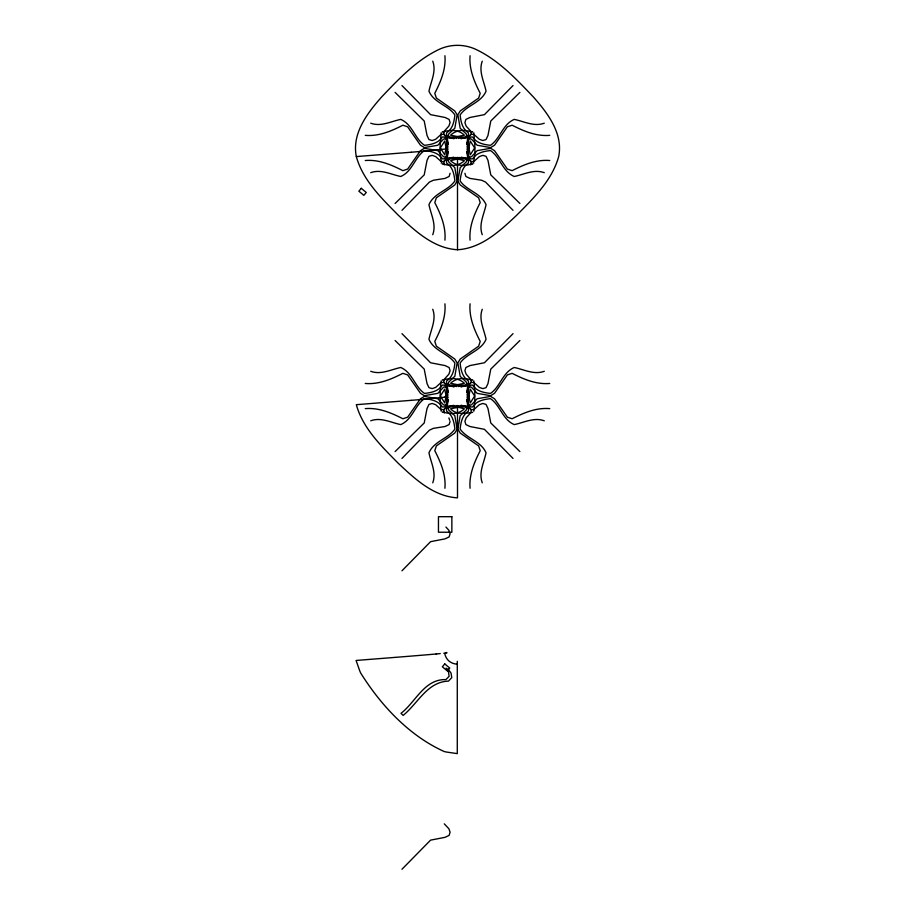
<?xml version="1.0" encoding="UTF-8"?>
<svg xmlns="http://www.w3.org/2000/svg" width="915" height="915" viewBox="0 0 915 915"><rect width="100%" height="100%" fill="white"/><g stroke="black" fill="none" stroke-linecap="round" stroke-linejoin="round"><path stroke-width="1.37" d="M444.919 55.724C446.074 69.105 440.733 81.675 434.785 93.319L436.363 98.077L454.744 110.909L457.134 114.775L454.824 128.237L448.762 133.899L448.316 135.66L449.631 136.964L457.5 137.399L465.369 136.964L466.684 135.66L466.238 133.899L460.176 128.237L457.866 114.775L460.256 110.909L478.637 98.077L480.215 93.319C474.267 81.675 468.926 69.105 470.081 55.724M444.919 303.826C446.074 317.208 440.733 329.777 434.785 341.421L436.363 346.179L454.744 359.012L457.134 362.878L454.824 376.34L448.762 382.001L448.316 383.762L449.631 385.066L457.5 385.501L465.369 385.066L466.684 383.762L466.238 382.001L460.176 376.34L457.866 362.878L460.256 359.012L478.637 346.179L480.215 341.421C474.267 329.777 468.926 317.208 470.081 303.826M470.081 240.153C468.926 226.771 474.267 214.202 480.215 202.57L478.637 197.8L460.256 184.967L457.866 181.101L460.176 167.639L466.238 161.978L466.684 160.217L465.369 158.913L457.5 158.478L449.631 158.913L448.316 160.217L448.762 161.978L454.824 167.639L457.134 181.101L454.744 184.967L436.363 197.8L434.785 202.57C440.733 214.202 446.074 226.771 444.919 240.153M470.081 488.255C468.926 474.885 474.267 462.304 480.215 450.672L478.637 445.914L460.256 433.081L457.866 429.204L460.176 415.742L466.238 410.08L466.684 408.33L465.369 407.026L457.5 406.58L449.631 407.026L448.316 408.33L448.762 410.08L454.824 415.742L457.134 429.204L454.744 433.081L436.363 445.914L434.785 450.672C440.733 462.304 446.074 474.885 444.919 488.255M452.742 138.062L453.909 138.554L447.801 137.765L443.844 134.311L441.099 134.391L435.62 139.32L432.154 140.533L428.963 139.549L427.019 135.443L424.217 121.009L395.108 92.404M462.258 157.815L461.091 157.323L467.199 158.112L471.156 161.566L473.901 161.486L479.38 156.568L482.846 155.344L486.037 156.328L487.981 160.434L490.783 174.868L519.892 203.473M452.742 386.176L453.909 386.656L447.801 385.867L443.844 382.413L441.099 382.504L435.62 387.422L432.154 388.635L428.963 387.651L427.019 383.545L424.217 369.111L395.108 340.517M462.258 405.917L461.091 405.425L467.199 406.214L471.156 409.668L473.901 409.588L479.38 404.67L482.846 403.458L486.037 404.43L487.981 408.548L490.783 422.97L519.892 451.575M456.608 137.513L456.676 138.44L455.579 138.142L455.533 137.41L457.5 136.564L464.408 135.191C458.69 129.587 449.928 129.37 442.803 132.183L442.322 131.634M456.608 385.615L456.676 386.542L455.579 386.256L455.533 385.512L457.5 384.666L464.408 383.293C458.69 377.701 449.928 377.472 442.803 380.297L442.322 379.736M458.381 406.5L458.324 405.539L459.422 405.837L459.467 406.58L457.5 407.427L450.592 408.788C456.333 415.193 466.01 413.363 472.678 412.356M454.252 157.803L448.636 158.535L446.6 161.086L446.566 163.03C452.696 166.907 454.149 174.205 454.881 180.93C448.339 190.629 433.95 192.974 428.941 204.686C430.976 214.59 436.547 224.495 432.749 234.72M454.252 405.905L448.636 406.637L446.6 409.188L446.566 411.132C452.696 415.01 454.149 422.318 454.881 429.032C448.339 438.731 433.95 441.087 428.941 452.799C430.976 462.704 436.547 472.598 432.749 482.834M454.343 137.627L454.217 138.531L448.636 137.341L446.6 134.791L446.566 132.847C452.696 128.981 454.149 121.672 454.881 114.947C448.339 105.248 433.95 102.903 428.941 91.191C430.976 81.286 436.547 71.381 432.749 61.156M454.343 385.741L454.217 386.633L448.636 385.444L446.6 382.905L446.566 380.96C452.696 377.083 454.149 369.774 454.881 363.061C448.339 353.362 433.95 351.005 428.941 339.293C430.976 329.389 436.547 319.484 432.749 309.259M460.657 406.351L460.783 405.459L466.364 406.637L468.4 409.188L468.434 411.132C462.304 415.01 460.851 422.318 460.119 429.032C466.661 438.731 481.05 441.087 486.059 452.799C484.024 462.704 478.454 472.598 482.251 482.834M482.251 61.156C478.454 71.381 484.024 81.286 486.059 91.191C481.05 102.903 466.661 105.248 460.119 114.947C460.851 121.672 462.304 128.981 468.434 132.847L468.4 134.791L466.364 137.341L460.783 138.531L460.657 137.627M482.251 309.259C478.454 319.484 484.024 329.389 486.059 339.293C481.05 351.005 466.661 353.362 460.119 363.061C460.851 369.774 462.304 377.083 468.434 380.96L468.4 382.905L466.364 385.444L460.783 386.633L460.657 385.741M456.539 157.918L455.933 157.38L455.533 158.467L464.408 160.685C458.69 166.29 449.928 166.507 442.803 163.694L442.322 164.254M456.539 406.02L455.933 405.482L455.533 406.58L464.408 408.788C458.69 414.392 449.928 414.609 442.803 411.796L442.322 412.356M450.089 173.278L449.116 176.469L444.999 178.414L433.344 180.244L429.41 182.085L401.971 210.324M450.089 421.392L449.116 424.583L444.999 426.527L433.344 428.346L429.41 430.187L401.971 458.438M470.71 164.917L471.122 161.589L467.668 157.643L466.879 151.524L467.371 152.691M472.678 131.634L472.289 132.183C465.129 129.404 456.333 129.553 450.592 135.191L457.5 136.564L459.467 137.41L459.422 138.142L458.324 138.44L458.392 137.513M472.678 379.736L472.289 380.297C465.129 377.506 456.333 377.666 450.592 383.293L457.5 384.666L459.467 385.512L459.422 386.256L458.324 386.542L458.392 385.615M395.108 203.473L424.217 174.868L427.019 160.434L428.963 156.328L432.154 155.344L435.62 156.568L441.099 161.486L443.844 161.566L447.801 158.112L453.909 157.323L452.742 157.815M513.029 85.552L484.435 114.65L470.001 117.463L465.884 119.408L464.912 122.599L466.124 126.064L471.042 131.543L471.122 134.288L467.668 138.234L466.879 144.353L467.371 143.186M519.892 92.404L490.783 121.009L487.981 135.443L486.037 139.549L482.846 140.533L479.38 139.32L473.901 134.391L471.156 134.311L467.199 137.765L461.137 138.554L462.258 138.062M395.108 451.575L424.217 422.97L427.019 408.548L428.963 404.43L432.154 403.458L435.62 404.67L441.099 409.588L443.844 409.668L447.801 406.214L453.909 405.425L452.742 405.917M513.029 333.655L484.435 362.763L470.001 365.565L465.884 367.51L464.912 370.701L466.124 374.166L471.042 379.645L471.122 382.39L467.668 386.347L466.879 392.455L467.371 391.288M519.892 340.517L490.783 369.111L487.981 383.545L486.037 387.651L482.846 388.635L479.38 387.422L473.901 382.504L471.156 382.413L467.199 385.867L461.137 386.668L462.258 386.176M401.971 570.788L430.565 541.68L444.999 538.866L449.116 536.933L450.089 533.742L448.876 530.277L445.937 527.051M401.971 869.25L430.565 840.142L444.999 837.339L449.116 835.395L450.089 832.204L448.876 828.738L444.29 823.843M473.81 132.755C474.542 141.642 476.166 153.274 473.249 162.63L473.81 163.122M441.19 163.122L441.751 162.721C438.845 153.331 440.447 141.676 441.19 132.755M473.81 380.869C475.16 389.801 475.16 402.291 473.81 411.224M441.19 411.224C439.841 402.291 439.841 389.801 441.19 380.869M544.288 123.193C534.051 126.979 524.158 121.421 514.253 119.385C502.541 124.383 500.185 138.783 490.486 145.325C483.772 144.581 476.463 143.129 472.586 136.998L470.642 137.033L468.091 139.069L466.913 144.662L467.805 144.787M370.712 172.683C380.949 168.898 390.842 174.468 400.747 176.492C412.459 171.494 414.815 157.094 424.514 150.552C431.228 151.295 438.537 152.748 442.414 158.878L444.358 158.844L446.909 156.808L448.087 151.227L447.195 151.101M544.288 371.296C534.051 375.081 524.158 369.523 514.253 367.487C502.541 372.485 500.185 386.885 490.486 393.427C483.772 392.684 476.463 391.231 472.586 385.112L470.642 385.146L468.091 387.182L466.913 392.764L467.805 392.89M370.712 420.797C380.949 417 390.842 422.57 400.747 424.606C412.459 419.596 414.815 405.208 424.514 398.666C431.228 399.397 438.537 400.85 442.414 406.981L444.358 406.946L446.909 404.91L448.087 399.329L447.195 399.203M447.195 144.787L448.087 144.662L446.909 139.069L444.358 137.033L442.414 136.998C438.537 143.129 431.228 144.581 424.514 145.325C414.815 138.783 412.459 124.383 400.747 119.385C390.842 121.421 380.949 126.979 370.712 123.193M467.805 151.101L466.913 151.227L468.091 156.808L470.642 158.844L472.586 158.878C476.463 152.748 483.772 151.295 490.486 150.552C500.185 157.094 502.541 171.494 514.253 176.492C524.158 174.468 534.051 168.898 544.288 172.683M447.195 392.89L448.087 392.764L446.909 387.182L444.358 385.146L442.414 385.112C438.537 391.231 431.228 392.684 424.514 393.427C414.815 386.885 412.459 372.485 400.747 367.487C390.842 369.523 380.949 375.081 370.712 371.296M467.805 399.203L466.913 399.329L468.091 404.91L470.642 406.946L472.586 406.981C476.463 400.85 483.772 399.397 490.486 398.666C500.185 405.208 502.541 419.596 514.253 424.606C524.158 422.57 534.051 417 544.288 420.797M447.069 147.052L447.995 147.109L447.709 146.011L446.966 145.977L446.12 147.944L444.747 154.841L440.355 147.944L444.747 141.036L446.12 147.944L446.966 149.9L447.709 149.866L447.995 148.768L424.103 151.158M467.954 148.825L467.005 148.768L467.291 149.866L468.034 149.9L468.88 147.944L470.253 141.036L474.645 147.944L470.253 154.841L468.88 147.944L468.034 145.977L467.291 146.011L467.005 147.109L467.954 147.052M457.5 249.749C481.53 248.331 500.093 230.797 516.746 215.185C533.594 198.109 552.031 180.392 558.688 156.579C563.297 133.453 547.673 113.128 533.273 96.864C516.049 78.873 498.503 60.001 475.606 49.261A43.714 43.714 0 0 0 439.394 49.261C416.497 60.001 398.951 78.873 381.727 96.864C367.327 113.128 351.703 133.453 356.312 156.579C362.969 180.392 381.406 198.109 398.254 215.185C414.907 230.797 433.47 248.331 457.5 249.749L457.5 157.38M447.069 395.154L447.995 395.223L447.709 394.113L446.966 394.079L446.12 396.046L444.747 402.955L440.355 396.046L444.747 389.138L446.12 396.046L446.966 398.002L448.064 397.613L447.995 396.87L444.85 397.007M467.954 396.927L467.005 396.87L467.291 397.968L468.034 398.002L468.88 396.046L470.253 389.138L474.645 396.046L470.253 402.955L468.88 396.046L468.034 394.079L467.291 394.113L467.005 395.223L467.954 395.166M443.775 653.253C449.986 653.299 445.399 651.217 444.85 653.916A10.694 10.694 0 0 0 445.319 655.598L445.799 656.753A13.233 13.233 0 0 0 447.355 659.303L447.778 659.818A10.969 10.969 0 0 0 449.848 661.705L450.843 662.311A13.313 13.313 0 0 0 453.211 663.398L454.412 663.741A10.454 10.454 0 0 0 456.128 664.038L457.283 664.118M440.252 653.596L436.181 653.973M447.629 143.186L448.121 144.353L447.332 138.234L443.878 134.288L443.958 131.543L448.876 126.064L450.089 122.599L449.116 119.408L444.999 117.463L430.565 114.65L401.971 85.552M447.629 391.288L448.121 392.455L447.332 386.347L443.878 382.39L443.958 379.645L448.876 374.166L450.089 370.701L449.116 367.51L444.999 365.565L430.565 362.763L401.971 333.655M467.371 400.804L466.879 399.638L467.668 405.745L471.122 409.703L471.042 412.448L466.124 417.926L464.912 421.392L465.884 424.583L470.001 426.527L484.435 429.329L513.029 458.438M424.103 399.26L447.069 396.938M411.144 152.233L356.312 156.579M411.144 400.335L356.312 404.682C362.969 428.495 381.406 446.211 398.254 463.287C414.907 478.9 433.47 496.445 457.5 497.851L457.5 405.482M395.417 657.359L356.084 660.458L359.801 671.004A40.329 40.329 0 0 0 360.693 673.04C380.915 705.328 408.936 735.58 444.061 751.467A29.383 29.383 0 0 0 446.223 752.004L457.283 753.628L457.283 661.339M365.279 135.351C378.661 136.507 391.231 131.165 402.875 125.218L407.632 126.808L420.465 145.188L424.343 147.578L437.793 145.256L443.455 139.206L445.216 138.748L446.52 140.064L446.955 147.944L446.52 155.813L445.216 157.128L443.455 156.671L437.793 150.62L424.343 148.31L420.465 150.689L407.632 169.069L402.875 170.659C391.231 164.711 378.661 159.37 365.279 160.525M549.721 160.525C536.339 159.37 523.769 164.711 512.125 170.659L507.368 169.069L494.535 150.689L490.657 148.31L477.207 150.62L471.545 156.671L469.784 157.128L468.48 155.813L468.045 147.944L468.48 140.064L469.784 138.748L471.545 139.206L477.207 145.256L490.657 147.578L494.535 145.188L507.368 126.808L512.125 125.218C523.769 131.165 536.339 136.507 549.721 135.351M365.279 383.465C378.661 384.62 391.231 379.279 402.875 373.331L407.632 374.91L420.465 393.29L424.343 395.68L437.793 393.37L443.455 387.308L445.216 386.862L446.52 388.166L446.955 396.046L446.52 403.915L445.216 405.231L443.455 404.773L437.793 398.723L424.343 396.412L420.465 398.791L407.632 417.183L402.875 418.761C391.231 412.814 378.661 407.472 365.279 408.628M549.721 408.628C536.339 407.472 523.769 412.814 512.125 418.761L507.368 417.183L494.535 398.791L490.657 396.412L477.207 398.723L471.545 404.773L469.784 405.231L468.48 403.915L468.045 396.046L468.48 388.166L469.784 386.862L471.545 387.308L477.207 393.37L490.657 395.68L494.535 393.29L507.368 374.91L512.125 373.331C523.769 379.279 536.339 384.62 549.721 383.465M447.629 152.691L448.121 151.524L447.332 157.643L443.878 161.589L444.29 164.917M447.629 400.804L448.121 399.638L447.332 405.745L443.878 409.703L444.29 413.031M513.029 210.324L485.591 182.085L481.656 180.244L470.001 178.414L465.884 176.469L464.912 173.278M447.858 668.819L451.049 673.074L451.77 677.626L448.487 681.103C427.156 681.847 417.892 703.486 403.149 715.404L401.01 713.345C415.742 701.988 424.411 678.861 445.925 679.605L449.116 676.334L448.453 671.667L446.154 668.133M472.678 164.254L472.289 163.694C465.129 166.473 456.333 166.324 450.592 160.685L459.467 158.467L459.067 157.38L458.461 157.918M448.876 417.926L449.688 420.237M482.251 234.72C478.454 224.495 484.024 214.59 486.059 204.686C481.05 192.974 466.661 190.629 460.119 180.93C460.851 174.205 462.304 166.907 468.434 163.03L468.4 161.086L466.364 158.535L460.748 157.803M424.274 399.249A113.243 0.652 -4.3 0 1 411.327 400.324M424.274 151.147A113.243 0.652 -4.3 0 1 411.327 152.222M436.558 653.939A120.917 0.698 -4.3 0 1 395.852 657.325M361.276 188.307L358.863 191.189L363.85 195.353L366.263 192.482L361.276 188.307M444.77 663.913L442.357 666.783L447.344 670.958L449.745 668.087L444.77 663.913M451.861 516.689L438.457 516.689L438.457 532.233L451.861 532.233L451.861 516.689"/></g></svg>
